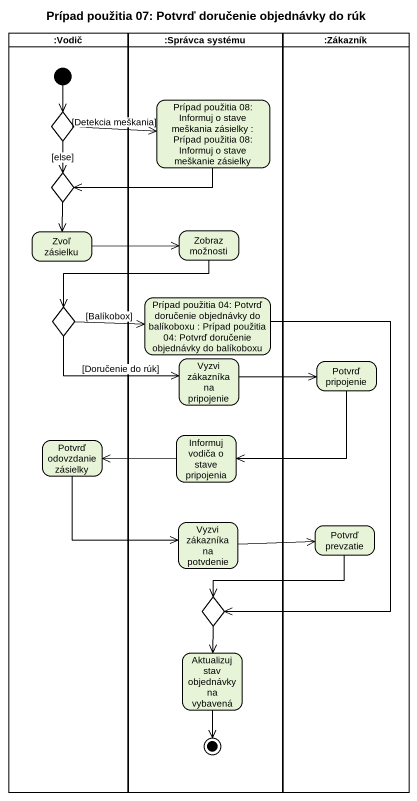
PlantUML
@startuml
title Prípad použitia 07: Potvrď doručenie objednávky do rúk
hide empty description
state ":Vodič" as Vodič <<partition>> {
  state choice1 <<choice>>
  state choice2 <<choice>>
  state "Zvoľ zásielku" as Zvoľ_zásielku
  state choice3 <<choice>>
  state "Potvrď odovzdanie zásielky" as Potvrď_odovzdanie_zásielky
  [*] --> choice1
}
state ":Správca systému" as Správca_systému <<partition>> {
  state "Prípad použitia 08: Informuj o stave meškania zásielky : Prípad použitia 08: Informuj o stave meškanie zásielky" as Prípad_použitia_08_Informuj
  state "Zobraz možnosti" as Zobraz_možnosti
  state "Prípad použitia 04: Potvrď doručenie objednávky do balíkoboxu : Prípad použitia 04: Potvrď doručenie objednávky do balíkoboxu" as Prípad_použitia_04_Potvrď
  state "Vyzvi zákazníka na pripojenie" as Vyzvi_zákazníka_na
  state "Informuj vodiča o stave pripojenia" as Informuj_vodiča_o_stave
  state "Vyzvi zákazníka na potvdenie" as Vyzvi_zákazníka_na_potvdenie
  state choice4 <<choice>>
  state "Aktualizuj stav objednávky na vybavená" as Aktualizuj_stav_objednávky
  Aktualizuj_stav_objednávky --> [*]
}
state ":Zákazník" as Zákazník <<partition>> {
  state "Potvrď pripojenie" as Potvrď_pripojenie
  state "Potvrď prevzatie" as Potvrď_prevzatie
}
choice1 -right-> Prípad_použitia_08_Informuj : [Detekcia meškania]
choice1 --> choice2 : [else]
Prípad_použitia_08_Informuj -left-> choice2
choice2 --> Zvoľ_zásielku
Zvoľ_zásielku -right-> Zobraz_možnosti
Zobraz_možnosti -left-> choice3
choice3 -right-> Prípad_použitia_04_Potvrď : [Balíkobox]
choice3 -right-> Vyzvi_zákazníka_na : [Doručenie do rúk]
Prípad_použitia_04_Potvrď --> choice4
Vyzvi_zákazníka_na -right-> Potvrď_pripojenie
Potvrď_pripojenie -left-> Informuj_vodiča_o_stave
Informuj_vodiča_o_stave -left-> Potvrď_odovzdanie_zásielky
Potvrď_odovzdanie_zásielky --> Vyzvi_zákazníka_na_potvdenie
Vyzvi_zákazníka_na_potvdenie -right-> Potvrď_prevzatie
Potvrď_prevzatie -left-> choice4
choice4 --> Aktualizuj_stav_objednávky
@enduml
